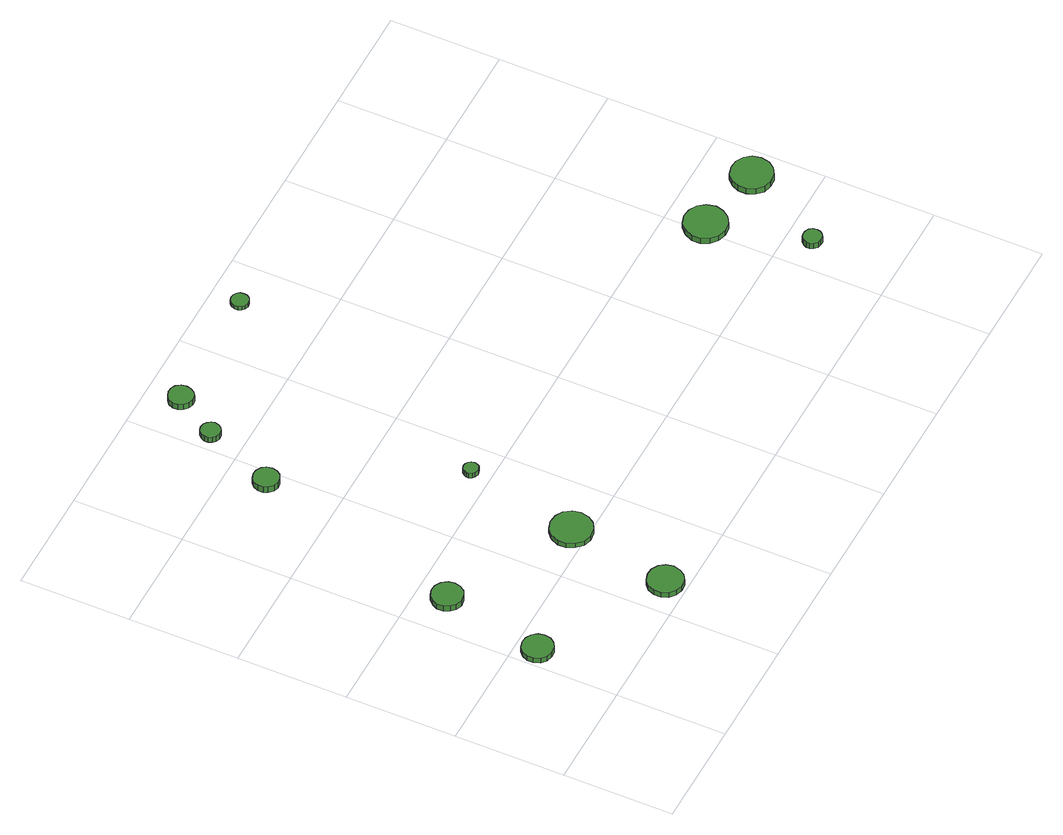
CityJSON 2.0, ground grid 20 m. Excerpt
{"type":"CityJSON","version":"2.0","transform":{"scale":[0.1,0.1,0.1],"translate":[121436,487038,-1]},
"CityObjects":{
"tree1":{"type":"SolitaryVegetationObject","attributes":{"function":"something"},"geometry":[{"type":"MultiSurface","lod":"1","boundaries":[[[0,1,2,3,4,5,6,7,8,9,10,11,12,13,14]],[[15,16,17,18,19,20,21,22,23,24,25,26,27,28,29]],[[0,29,28,1]],[[1,28,27,2]],[[2,27,26,3]],[[3,26,25,4]],[[4,25,24,5]],[[5,24,23,6]],[[6,23,22,7]],[[7,22,21,8]],[[8,21,20,9]],[[9,20,19,10]],[[10,19,18,11]],[[11,18,17,12]],[[12,17,16,13]],[[13,16,15,14]],[[14,15,29,0]]]}]},
"tree2":{"type":"SolitaryVegetationObject","attributes":{"function":"something"},"geometry":[{"type":"MultiSurface","lod":"1","boundaries":[[[30,31,32,33,34,35,36,37,38,39,40,41,42,43,44]],[[45,46,47,48,49,50,51,52,53,54,55,56,57,58,59]],[[30,59,58,31]],[[31,58,57,32]],[[32,57,56,33]],[[33,56,55,34]],[[34,55,54,35]],[[35,54,53,36]],[[36,53,52,37]],[[37,52,51,38]],[[38,51,50,39]],[[39,50,49,40]],[[40,49,48,41]],[[41,48,47,42]],[[42,47,46,43]],[[43,46,45,44]],[[44,45,59,30]]]}]},
"tree3":{"type":"SolitaryVegetationObject","attributes":{"function":"something"},"geometry":[{"type":"MultiSurface","lod":"1","boundaries":[[[60,61,62,63,64,65,66,67,68,69,70,71,72,73,74]],[[75,76,77,78,79,80,81,82,83,84,85,86,87,88,89]],[[60,89,88,61]],[[61,88,87,62]],[[62,87,86,63]],[[63,86,85,64]],[[64,85,84,65]],[[65,84,83,66]],[[66,83,82,67]],[[67,82,81,68]],[[68,81,80,69]],[[69,80,79,70]],[[70,79,78,71]],[[71,78,77,72]],[[72,77,76,73]],[[73,76,75,74]],[[74,75,89,60]]]}]},
"tree4":{"type":"SolitaryVegetationObject","attributes":{"function":"something"},"geometry":[{"type":"MultiSurface","lod":"1","boundaries":[[[90,91,92,93,94,95,96,97,98,99,100,101,102,103,104]],[[105,106,107,108,109,110,111,112,113,114,115,116,117,118,119]],[[90,119,118,91]],[[91,118,117,92]],[[92,117,116,93]],[[93,116,115,94]],[[94,115,114,95]],[[95,114,113,96]],[[96,113,112,97]],[[97,112,111,98]],[[98,111,110,99]],[[99,110,109,100]],[[100,109,108,101]],[[101,108,107,102]],[[102,107,106,103]],[[103,106,105,104]],[[104,105,119,90]]]}]},
"tree5":{"type":"SolitaryVegetationObject","attributes":{"function":"something"},"geometry":[{"type":"MultiSurface","lod":"1","boundaries":[[[120,121,122,123,124,125,126,127,128,129,130,131,132,133,134]],[[135,136,137,138,139,140,141,142,143,144,145,146,147,148,149]],[[120,149,148,121]],[[121,148,147,122]],[[122,147,146,123]],[[123,146,145,124]],[[124,145,144,125]],[[125,144,143,126]],[[126,143,142,127]],[[127,142,141,128]],[[128,141,140,129]],[[129,140,139,130]],[[130,139,138,131]],[[131,138,137,132]],[[132,137,136,133]],[[133,136,135,134]],[[134,135,149,120]]]}]},
"tree6":{"type":"SolitaryVegetationObject","attributes":{"function":"something"},"geometry":[{"type":"MultiSurface","lod":"1","boundaries":[[[150,151,152,153,154,155,156,157,158,159,160,161,162,163,164]],[[165,166,167,168,169,170,171,172,173,174,175,176,177,178,179]],[[150,179,178,151]],[[151,178,177,152]],[[152,177,176,153]],[[153,176,175,154]],[[154,175,174,155]],[[155,174,173,156]],[[156,173,172,157]],[[157,172,171,158]],[[158,171,170,159]],[[159,170,169,160]],[[160,169,168,161]],[[161,168,167,162]],[[162,167,166,163]],[[163,166,165,164]],[[164,165,179,150]]]}]},
"tree7":{"type":"SolitaryVegetationObject","attributes":{"function":"something"},"geometry":[{"type":"MultiSurface","lod":"1","boundaries":[[[180,181,182,183,184,185,186,187,188,189,190,191,192,193,194]],[[195,196,197,198,199,200,201,202,203,204,205,206,207,208,209]],[[180,209,208,181]],[[181,208,207,182]],[[182,207,206,183]],[[183,206,205,184]],[[184,205,204,185]],[[185,204,203,186]],[[186,203,202,187]],[[187,202,201,188]],[[188,201,200,189]],[[189,200,199,190]],[[190,199,198,191]],[[191,198,197,192]],[[192,197,196,193]],[[193,196,195,194]],[[194,195,209,180]]]}]},
"tree8":{"type":"SolitaryVegetationObject","attributes":{"function":"something"},"geometry":[{"type":"MultiSurface","lod":"1","boundaries":[[[210,211,212,213,214,215,216,217,218,219,220,221,222,223,224]],[[225,226,227,228,229,230,231,232,233,234,235,236,237,238,239]],[[210,239,238,211]],[[211,238,237,212]],[[212,237,236,213]],[[213,236,235,214]],[[214,235,234,215]],[[215,234,233,216]],[[216,233,232,217]],[[217,232,231,218]],[[218,231,230,219]],[[219,230,229,220]],[[220,229,228,221]],[[221,228,227,222]],[[222,227,226,223]],[[223,226,225,224]],[[224,225,239,210]]]}]},
"tree9":{"type":"SolitaryVegetationObject","attributes":{"function":"something"},"geometry":[{"type":"MultiSurface","lod":"1","boundaries":[[[240,241,242,243,244,245,246,247,248,249,250,251,252,253,254]],[[255,256,257,258,259,260,261,262,263,264,265,266,267,268,269]],[[240,269,268,241]],[[241,268,267,242]],[[242,267,266,243]],[[243,266,265,244]],[[244,265,264,245]],[[245,264,263,246]],[[246,263,262,247]],[[247,262,261,248]],[[248,261,260,249]],[[249,260,259,250]],[[250,259,258,251]],[[251,258,257,252]],[[252,257,256,253]],[[253,256,255,254]],[[254,255,269,240]]]}]},
"tree10":{"type":"SolitaryVegetationObject","attributes":{"function":"something"},"geometry":[{"type":"MultiSurface","lod":"1","boundaries":[[[270,271,272,273,274,275,276,277,278,279,280,281,282,283,284]],[[285,286,287,288,289,290,291,292,293,294,295,296,297,298,299]],[[270,299,298,271]],[[271,298,297,272]],[[272,297,296,273]],[[273,296,295,274]],[[274,295,294,275]],[[275,294,293,276]],[[276,293,292,277]],[[277,292,291,278]],[[278,291,290,279]],[[279,290,289,280]],[[280,289,288,281]],[[281,288,287,282]],[[282,287,286,283]],[[283,286,285,284]],[[284,285,299,270]]]}]},
"tree11":{"type":"SolitaryVegetationObject","attributes":{"function":"something"},"geometry":[{"type":"MultiSurface","lod":"1","boundaries":[[[300,301,302,303,304,305,306,307,308,309,310,311,312,313,314]],[[315,316,317,318,319,320,321,322,323,324,325,326,327,328,329]],[[300,329,328,301]],[[301,328,327,302]],[[302,327,326,303]],[[303,326,325,304]],[[304,325,324,305]],[[305,324,323,306]],[[306,323,322,307]],[[307,322,321,308]],[[308,321,320,309]],[[309,320,319,310]],[[310,319,318,311]],[[311,318,317,312]],[[312,317,316,313]],[[313,316,315,314]],[[314,315,329,300]]]}]},
"tree12":{"type":"SolitaryVegetationObject","attributes":{"function":"something"},"geometry":[{"type":"MultiSurface","lod":"1","boundaries":[[[330,331,332,333,334,335,336,337,338,339,340,341,342,343,344]],[[345,346,347,348,349,350,351,352,353,354,355,356,357,358,359]],[[330,359,358,331]],[[331,358,357,332]],[[332,357,356,333]],[[333,356,355,334]],[[334,355,354,335]],[[335,354,353,336]],[[336,353,352,337]],[[337,352,351,338]],[[338,351,350,339]],[[339,350,349,340]],[[340,349,348,341]],[[341,348,347,342]],[[342,347,346,343]],[[343,346,345,344]],[[344,345,359,330]]]}]}
},
"vertices":[
[61,162,17],[59,173,17],[52,182,17],[42,188,17],[31,189,17],[20,186,17],[11,178,17],[6,167,17],[6,156,17],[11,145,17],[20,137,17],[31,134,17],[42,135,17],[52,141,17],[59,150,17],[59,150,6],[52,141,6],[42,135,6],[31,134,6],[20,137,6],[11,145,6],[6,156,6],[6,167,6],[11,178,6],[20,186,6],[31,189,6],[42,188,6],[52,182,6],[59,173,6],[61,162,6],
[100,347,18],[98,358,18],[91,368,18],[81,374,18],[69,375,18],[58,371,18],[50,363,18],[45,353,18],[45,341,18],[50,331,18],[58,323,18],[69,319,18],[81,321,18],[91,326,18],[98,336,18],[98,336,6],[91,326,6],[81,321,6],[69,319,6],[58,323,6],[50,331,6],[45,341,6],[45,353,6],[50,363,6],[58,371,6],[69,375,6],[81,374,6],[91,368,6],[98,358,6],[100,347,6],
[294,38,17],[291,51,17],[284,61,17],[272,68,17],[259,69,17],[246,65,17],[236,56,17],[231,44,17],[231,31,17],[236,19,17],[246,10,17],[259,6,17],[272,7,17],[284,14,17],[291,25,17],[291,25,6],[284,14,6],[272,7,6],[259,6,6],[246,10,6],[236,19,6],[231,31,6],[231,44,6],[236,56,6],[246,65,6],[259,69,6],[272,68,6],[284,61,6],[291,51,6],[294,38,6],
[336,229,16],[333,244,16],[324,257,16],[311,264,16],[295,266,16],[280,261,16],[269,251,16],[262,236,16],[262,221,16],[269,207,16],[280,196,16],[295,191,16],[311,193,16],[324,201,16],[333,213,16],[333,213,6],[324,201,6],[311,193,6],[295,191,6],[280,196,6],[269,207,6],[262,221,6],[262,236,6],[269,251,6],[280,261,6],[295,266,6],[311,264,6],[324,257,6],[333,244,6],[336,229,6],
[197,730,22],[195,740,22],[190,747,22],[181,752,22],[172,753,22],[163,750,22],[156,744,22],[152,735,22],[152,725,22],[156,717,22],[163,710,22],[172,707,22],[181,708,22],[190,713,22],[195,721,22],[195,721,9],[190,713,9],[181,708,9],[172,707,9],[163,710,9],[156,717,9],[152,725,9],[152,735,9],[156,744,9],[163,750,9],[172,753,9],[181,752,9],[190,747,9],[195,740,9],[197,730,9],
[359,436,17],[358,442,17],[355,446,17],[350,449,17],[345,450,17],[339,448,17],[335,444,17],[333,439,17],[333,434,17],[335,429,17],[339,425,17],[345,423,17],[350,424,17],[355,426,17],[358,431,17],[358,431,6],[355,426,6],[350,424,6],[345,423,6],[339,425,6],[335,429,6],[333,434,6],[333,439,6],[335,444,6],[339,448,6],[345,450,6],[350,449,6],[355,446,6],[358,442,6],[359,436,6],
[251,861,18],[249,868,18],[245,874,18],[239,878,18],[231,879,18],[224,877,18],[219,872,18],[216,865,18],[216,857,18],[219,851,18],[224,846,18],[231,843,18],[239,844,18],[245,848,18],[249,854,18],[249,854,6],[245,848,6],[239,844,6],[231,843,6],[224,846,6],[219,851,6],[216,857,6],[216,865,6],[219,872,6],[224,877,6],[231,879,6],[239,878,6],[245,874,6],[249,868,6],[251,861,6],
[304,940,18],[302,949,18],[297,957,18],[289,961,18],[280,962,18],[271,959,18],[264,953,18],[260,944,18],[260,935,18],[264,927,18],[271,920,18],[280,917,18],[289,918,18],[297,923,18],[302,931,18],[302,931,6],[297,923,6],[289,918,6],[280,917,6],[271,920,6],[264,927,6],[260,935,6],[260,944,6],[264,953,6],[271,959,6],[280,962,6],[289,961,6],[297,957,6],[302,949,6],[304,940,6],
[536,947,14],[535,954,14],[531,959,14],[525,962,14],[519,963,14],[512,961,14],[508,956,14],[505,950,14],[505,944,14],[508,938,14],[512,933,14],[519,931,14],[525,932,14],[531,935,14],[535,941,14],[535,941,6],[531,935,6],[525,932,6],[519,931,6],[512,933,6],[508,938,6],[505,944,6],[505,950,6],[508,956,6],[512,961,6],[519,963,6],[525,962,6],[531,959,6],[535,954,6],[536,947,6],
[1071,152,26],[1070,159,26],[1066,165,26],[1060,168,26],[1053,169,26],[1046,167,26],[1041,162,26],[1038,156,26],[1038,149,26],[1041,143,26],[1046,138,26],[1053,136,26],[1060,136,26],[1066,140,26],[1070,146,26],[1070,146,13],[1066,140,13],[1060,136,13],[1053,136,13],[1046,138,13],[1041,143,13],[1038,149,13],[1038,156,13],[1041,162,13],[1046,167,13],[1053,169,13],[1060,168,13],[1066,165,13],[1070,159,13],[1071,152,13],
[1051,328,19],[1047,344,19],[1038,357,19],[1024,365,19],[1008,367,19],[993,362,19],[981,351,19],[974,336,19],[974,320,19],[981,306,19],[993,295,19],[1008,290,19],[1024,292,19],[1038,300,19],[1047,313,19],[1047,313,7],[1038,300,7],[1024,292,7],[1008,290,7],[993,295,7],[981,306,7],[974,320,7],[974,336,7],[981,351,7],[993,362,7],[1008,367,7],[1024,365,7],[1038,357,7],[1047,344,7],[1051,328,7],
[1181,308,20],[1178,323,20],[1169,335,20],[1155,343,20],[1140,344,20],[1125,340,20],[1114,329,20],[1108,315,20],[1108,300,20],[1114,286,20],[1125,275,20],[1140,271,20],[1155,272,20],[1169,280,20],[1178,292,20],[1178,292,7],[1169,280,7],[1155,272,7],[1140,271,7],[1125,275,7],[1114,286,7],[1108,300,7],[1108,315,7],[1114,329,7],[1125,340,7],[1140,344,7],[1155,343,7],[1169,335,7],[1178,323,7],[1181,308,7]
]}
